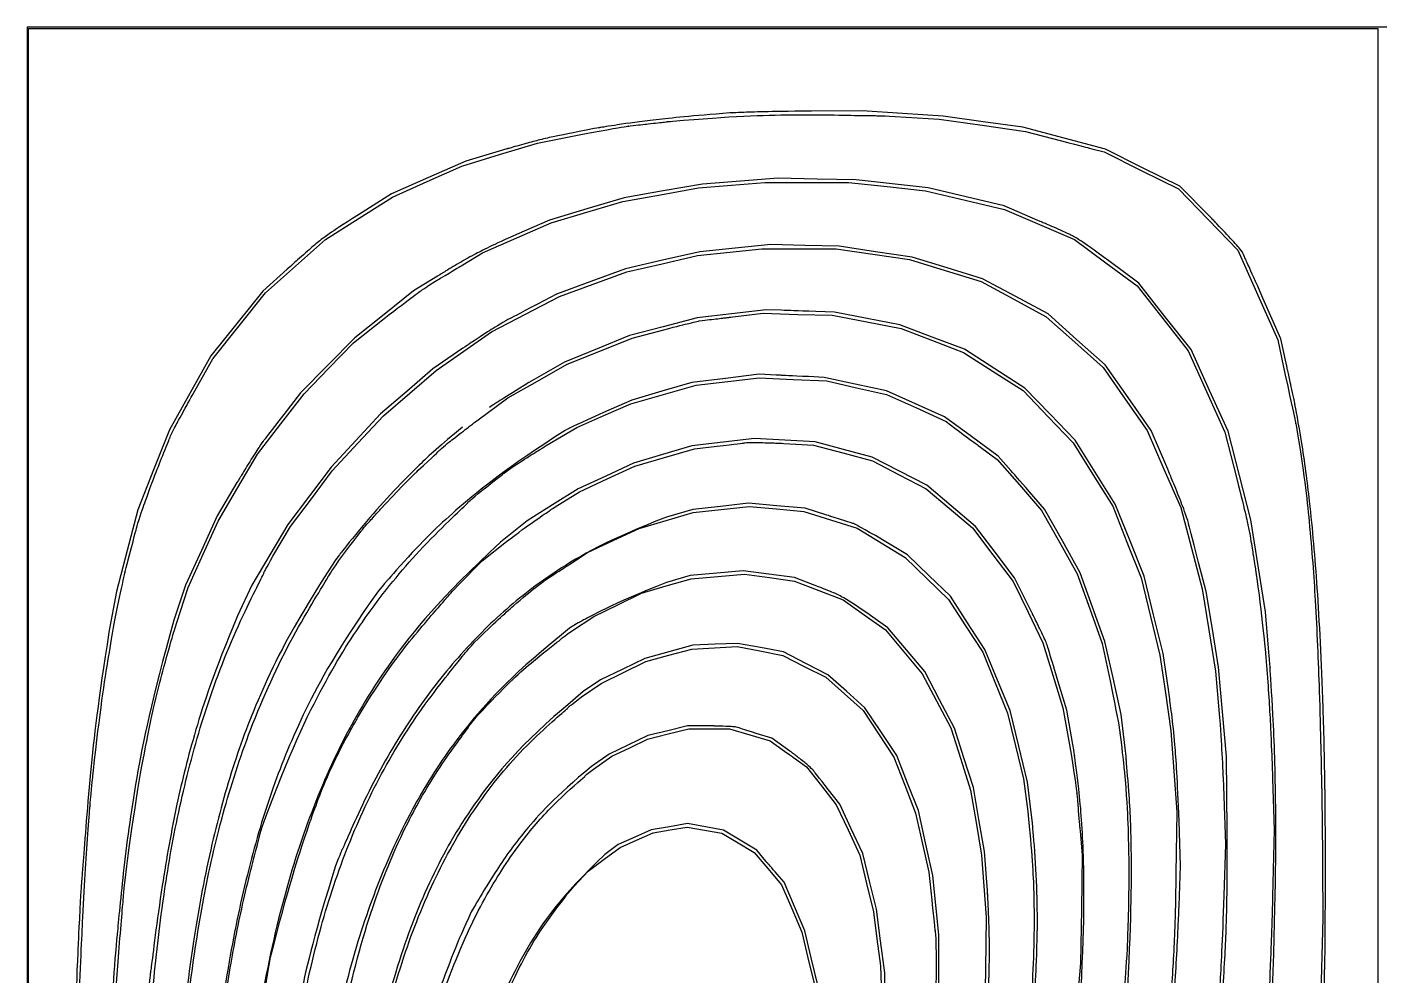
# Model space of a CAD drawing. Header units: millimetres. Extents: x -591 to 0, y 0 to 590.
# Drawn here: x -590.8 to -295.7, y 383 to 590 of the extents above; entities that cross this region are included whole.
import ezdxf

# ---------------------------------------------------------------- set-up
doc = ezdxf.new("R2010")
doc.units = ezdxf.units.MM

msp = doc.modelspace()

# ---------------------------------------------------------------- linework, layer by layer
at = {"color": 7, "linetype": 'Continuous'}
for p, q in [((-295.82, 590.01), (-590.82, 590.01)), ((-590.82, 590.01), (-590.82, 295.01)), ((-590.53, 295.01), (-590.53, 589.71)), ((-590.53, 589.71), (-443.32, 589.71)), ((-443.32, 589.71), (-296.12, 589.71)), ((-296.12, 589.71), (-296.12, 295.01)), ((-0.82, 590.01), (-295.82, 590.01)), ((-437.54, 571.26), (-437.54, 571.26)), ((-408.64, 571.72), (-419.71, 571.68)), ((-399.8, 571.13), (-408.64, 571.72)), ((-401.43, 570.52), (-391.84, 569.91)), ((-390.96, 570.53), (-399.8, 571.13)), ((-391.84, 569.91), (-382.42, 568.58)), ((-382.26, 569.33), (-390.96, 570.53)), ((-382.42, 568.58), (-372.99, 567.25)), ((-373.56, 568.13), (-382.26, 569.33)), ((-364.56, 565.75), (-373.56, 568.13)), ((-372.99, 567.25), (-367.08, 565.69)), ((-487.72, 562.18), (-479.46, 564.69)), ((-479.46, 564.69), (-470.76, 566.41)), ((-355.56, 563.37), (-364.56, 565.75)), ((-495.98, 559.67), (-487.72, 562.18)), ((-487.09, 563.14), (-495.1, 560.77)), ((-358.51, 563.45), (-355.85, 562.77)), ((-355.85, 562.77), (-347.74, 558.72)), ((-347.45, 559.31), (-355.56, 563.37)), ((-503.53, 556.29), (-495.98, 559.67)), ((-495.1, 560.77), (-503.21, 557.18)), ((-347.74, 558.72), (-339.63, 554.68)), ((-339.34, 555.26), (-347.45, 559.31)), ((-503.21, 557.18), (-511.32, 553.58)), ((-511.07, 552.9), (-503.53, 556.29)), ((-452.62, 553.41), (-444.36, 554.9)), ((-443.47, 555.75), (-452.03, 554.25)), ((-444.36, 554.9), (-437.13, 555.5)), ((-435.21, 556.4), (-443.47, 555.75)), ((-437.13, 555.5), (-429.9, 556.09)), ((-426.95, 557.04), (-435.21, 556.4)), ((-429.9, 556.09), (-420.76, 556.09)), ((-418.43, 556.84), (-426.95, 557.04)), ((-420.76, 556.09), (-411.61, 556.08)), ((-409.92, 556.64), (-418.43, 556.84)), ((-411.61, 556.08), (-403.2, 555.18)), ((-402.06, 555.77), (-409.92, 556.64)), ((-403.2, 555.18), (-394.8, 554.27)), ((-394.21, 554.91), (-402.06, 555.77)), ((-385.95, 552.94), (-394.21, 554.91)), ((-332.81, 548.66), (-339.34, 555.26)), ((-511.32, 553.58), (-518.55, 549.04)), ((-518.4, 548.27), (-511.07, 552.9)), ((-460.58, 552.75), (-468.69, 550.32)), ((-460.88, 551.92), (-452.62, 553.41)), ((-452.03, 554.25), (-460.58, 552.75)), ((-394.8, 554.27), (-386.18, 552.22)), ((-386.18, 552.22), (-377.57, 550.17)), ((-377.69, 550.98), (-385.95, 552.94)), ((-339.63, 554.68), (-333.14, 547.98)), ((-468.69, 550.32), (-476.81, 547.89)), ((-476.51, 547.26), (-468.69, 549.59)), ((-468.69, 549.59), (-460.88, 551.92)), ((-370.28, 547.81), (-377.69, 550.98)), ((-377.57, 550.17), (-369.95, 546.91)), ((-525.73, 543.64), (-518.4, 548.27)), ((-476.81, 547.89), (-484.03, 544.75)), ((-483.97, 544.01), (-476.51, 547.26)), ((-369.95, 546.91), (-362.33, 543.65)), ((-333.14, 547.98), (-326.65, 541.29)), ((-532.25, 537.84), (-525.73, 543.64)), ((-491.43, 540.76), (-483.97, 544.01)), ((-362.33, 543.65), (-355.48, 538.59)), ((-495.77, 538.14), (-491.43, 540.76)), ((-452.26, 538.36), (-444.53, 540.16)), ((-444.06, 540.99), (-452.17, 539.11)), ((-444.53, 540.16), (-437.51, 540.9)), ((-436.32, 541.77), (-444.06, 540.99)), ((-437.51, 540.9), (-430.49, 541.65)), ((-428.58, 542.55), (-436.32, 541.77)), ((-430.49, 541.65), (-422.38, 541.63)), ((-421.13, 542.37), (-428.58, 542.55)), ((-422.38, 541.63), (-414.27, 541.62)), ((-413.68, 542.19), (-421.13, 542.37)), ((-414.27, 541.62), (-406.3, 540.43)), ((-405.71, 540.99), (-413.68, 542.19)), ((-406.3, 540.43), (-398.34, 539.25)), ((-397.75, 539.8), (-405.71, 540.99)), ((-326.65, 541.29), (-322.31, 531.53)), ((-538.77, 532.04), (-532.25, 537.84)), ((-460.29, 537.23), (-467.81, 534.46)), ((-452.17, 539.11), (-460.29, 537.23)), ((-459.99, 536.56), (-452.26, 538.36)), ((-398.34, 539.25), (-390.52, 536.86)), ((-390.08, 537.45), (-397.75, 539.8)), ((-382.41, 535.09), (-390.08, 537.45)), ((-355.48, 538.59), (-348.62, 533.52)), ((-348.26, 534.11), (-354.84, 538.97)), ((-534.07, 537.16), (-539.42, 532.34)), ((-501.26, 535.67), (-506.54, 532.44)), ((-467.81, 534.46), (-475.33, 531.69)), ((-467.33, 533.89), (-459.99, 536.56)), ((-390.52, 536.86), (-382.7, 534.48)), ((-382.7, 534.48), (-375.58, 530.64)), ((-375.22, 531.26), (-382.41, 535.09)), ((-539.42, 532.34), (-545.07, 525.31)), ((-544.55, 524.81), (-538.77, 532.04)), ((-506.54, 532.44), (-512.91, 527.32)), ((-475.33, 531.69), (-479.46, 529.54)), ((-474.67, 531.21), (-467.33, 533.89)), ((-348.62, 533.52), (-343.07, 526.44)), ((-342.57, 526.87), (-348.26, 534.11)), ((-322.31, 531.53), (-317.97, 521.78)), ((-482.08, 527.35), (-474.67, 531.21)), ((-429.61, 528.33), (-437.13, 527.44)), ((-426.21, 528.2), (-429.61, 528.33)), ((-375.58, 530.64), (-368.47, 526.81)), ((-368.04, 527.43), (-375.22, 531.26)), ((-317.28, 522.01), (-321.19, 530.86)), ((-519.58, 521.08), (-512.94, 526.4)), ((-512.91, 527.32), (-519.29, 522.19)), ((-489.49, 523.48), (-482.08, 527.35)), ((-444.65, 526.55), (-452.03, 524.62)), ((-437.13, 527.44), (-444.65, 526.55)), ((-436.83, 526.76), (-430.2, 527.54)), ((-430.2, 527.54), (-422.67, 527.32)), ((-422.67, 527.32), (-415.15, 527.11)), ((-414.66, 527.77), (-418.74, 527.92)), ((-415.15, 527.11), (-407.63, 525.69)), ((-407.53, 526.4), (-414.66, 527.77)), ((-407.63, 525.69), (-400.11, 524.26)), ((-400.4, 525.04), (-407.53, 526.4)), ((-368.47, 526.81), (-362.27, 521.26)), ((-361.84, 521.86), (-368.04, 527.43)), ((-343.07, 526.44), (-337.51, 519.36)), ((-336.88, 519.63), (-342.57, 526.87)), ((-545.07, 525.31), (-550.71, 518.29)), ((-550.32, 517.59), (-544.55, 524.81)), ((-495.54, 519.28), (-489.49, 523.48)), ((-459.4, 522.69), (-466.48, 519.79)), ((-452.03, 524.62), (-459.4, 522.69)), ((-458.81, 522.14), (-451.88, 523.97)), ((-393.34, 522.37), (-400.4, 525.04)), ((-400.11, 524.26), (-393.32, 521.64)), ((-519.29, 522.19), (-525.23, 516.2)), ((-524.97, 515.54), (-519.58, 521.08)), ((-495.74, 519.92), (-502.28, 515.41)), ((-466.48, 519.79), (-473.56, 516.9)), ((-465.89, 519.28), (-458.81, 522.14)), ((-386.28, 519.71), (-393.34, 522.37)), ((-393.32, 521.64), (-386.54, 519.02)), ((-379.71, 515.46), (-386.28, 519.71)), ((-362.27, 521.26), (-356.07, 515.7)), ((-355.65, 516.29), (-361.84, 521.86)), ((-332.85, 510.71), (-336.88, 519.63)), ((-317.97, 521.78), (-316.32, 514.08)), ((-316.14, 516.7), (-317.28, 522.01)), ((-550.71, 518.29), (-555.25, 510.22)), ((-554.53, 510.09), (-550.32, 517.59)), ((-501.59, 515.07), (-495.54, 519.28)), ((-473.56, 516.9), (-480.2, 513.1)), ((-472.97, 516.42), (-465.89, 519.28)), ((-386.54, 519.02), (-380.04, 514.85)), ((-337.51, 519.36), (-333.52, 510.49)), ((-525.23, 516.2), (-531.17, 510.21)), ((-530.36, 510), (-524.97, 515.54)), ((-502.28, 515.41), (-507.98, 510.51)), ((-507.31, 510.14), (-501.59, 515.07)), ((-479.46, 512.76), (-472.97, 516.42)), ((-431.08, 514.23), (-438.46, 513.33)), ((-427.39, 514.06), (-431.08, 514.23)), ((-416.92, 513.54), (-420.31, 513.72)), ((-380.04, 514.85), (-373.54, 510.68)), ((-373.13, 511.21), (-379.71, 515.46)), ((-356.07, 515.7), (-351.27, 508.82)), ((-350.63, 509.14), (-355.65, 516.29)), ((-485.95, 509.1), (-479.46, 512.76)), ((-445.83, 512.44), (-452.36, 510.52)), ((-451.99, 509.81), (-444.87, 511.85)), ((-438.46, 513.33), (-445.83, 512.44)), ((-444.87, 511.85), (-437.97, 512.65)), ((-437.97, 512.65), (-431.08, 513.46)), ((-431.08, 513.46), (-423.7, 513.12)), ((-423.7, 513.12), (-416.33, 512.78)), ((-410.14, 512.09), (-416.92, 513.54)), ((-416.33, 512.78), (-409.84, 511.31)), ((-403.35, 510.64), (-410.14, 512.09)), ((-409.84, 511.31), (-403.35, 509.84)), ((-397.01, 507.79), (-403.35, 510.64)), ((-373.54, 510.68), (-368.08, 504.99)), ((-367.64, 505.52), (-373.13, 511.21)), ((-328.82, 501.8), (-332.85, 510.71)), ((-555.25, 510.22), (-559.78, 502.14)), ((-535.44, 503.42), (-530.36, 510)), ((-531.17, 510.21), (-534.8, 505.49)), ((-507.98, 510.51), (-513.68, 505.6)), ((-513.03, 505.2), (-507.31, 510.14)), ((-492.44, 504.28), (-485.95, 509.1)), ((-458.89, 508.61), (-465.04, 505.93)), ((-465, 505.21), (-459.1, 507.78)), ((-459.1, 507.78), (-451.99, 509.81)), ((-452.36, 510.52), (-458.89, 508.61)), ((-403.35, 509.84), (-396.81, 506.9)), ((-390.67, 504.94), (-397.01, 507.79)), ((-351.27, 508.82), (-346.46, 501.95)), ((-345.62, 501.98), (-350.63, 509.14)), ((-333.52, 510.49), (-329.53, 501.61)), ((-513.68, 505.6), (-519.08, 499.8)), ((-518.65, 499.19), (-513.03, 505.2)), ((-470.9, 502.64), (-465, 505.21)), ((-396.81, 506.9), (-390.28, 503.97)), ((-384.8, 500.65), (-390.67, 504.94)), ((-368.08, 504.99), (-362.63, 499.3)), ((-362.14, 499.83), (-367.64, 505.52)), ((-559.78, 502.14), (-563.21, 493.41)), ((-540.53, 496.83), (-535.44, 503.42)), ((-477.54, 498.67), (-470.9, 502.64)), ((-390.28, 503.97), (-388.41, 502.51)), ((-346.46, 501.95), (-342.79, 493.54)), ((-341.98, 493.56), (-345.62, 501.98)), ((-326.31, 492.14), (-328.82, 501.8)), ((-519.08, 499.8), (-524.48, 493.99)), ((-524.26, 493.18), (-518.65, 499.19)), ((-438.98, 499.43), (-445.83, 498.6)), ((-432.13, 500.26), (-438.98, 499.43)), ((-425.52, 499.87), (-432.13, 500.26)), ((-425.72, 499.16), (-419.28, 498.8)), ((-418.91, 499.47), (-425.52, 499.87)), ((-412.67, 497.8), (-418.91, 499.47)), ((-378.94, 496.35), (-384.8, 500.65)), ((-362.63, 499.3), (-358.31, 492.36)), ((-357.78, 492.85), (-362.14, 499.83)), ((-329.53, 501.61), (-326.98, 491.75)), ((-544.84, 489.51), (-540.53, 496.83)), ((-452.17, 496.71), (-458.52, 494.81)), ((-458.22, 494.18), (-451.73, 496.08)), ((-445.83, 498.6), (-452.17, 496.71)), ((-451.73, 496.08), (-445.24, 497.98)), ((-445.24, 497.98), (-440.37, 498.55)), ((-419.28, 498.8), (-412.84, 497.07)), ((-412.84, 497.07), (-406.4, 495.34)), ((-406.43, 496.13), (-412.67, 497.8)), ((-400.46, 493.07), (-406.43, 496.13)), ((-382.85, 498.36), (-379.16, 495.67)), ((-376.2, 493.25), (-378.94, 496.35)), ((-563.21, 493.41), (-566.63, 484.68)), ((-524.48, 493.99), (-529.2, 487.72)), ((-528.8, 487.09), (-524.26, 493.18)), ((-458.52, 494.81), (-464.56, 492.02)), ((-464.27, 491.4), (-458.22, 494.18)), ((-406.4, 495.34), (-400.55, 492.3)), ((-394.5, 490.01), (-400.46, 493.07)), ((-379.16, 495.67), (-374.32, 490.08)), ((-342.79, 493.54), (-339.11, 485.14)), ((-545.03, 490.59), (-549.34, 483.37)), ((-464.56, 492.02), (-470.61, 489.24)), ((-470.31, 488.62), (-464.27, 491.4)), ((-400.55, 492.3), (-394.7, 489.27)), ((-389.21, 485.51), (-394.5, 490.01)), ((-374.32, 490.08), (-369.48, 484.49)), ((-358.31, 492.36), (-353.98, 485.43)), ((-353.41, 485.87), (-357.78, 492.85)), ((-323.81, 482.48), (-326.31, 492.14)), ((-549.16, 482.19), (-544.84, 489.51)), ((-529.2, 487.72), (-533.91, 481.45)), ((-533.33, 481.01), (-528.8, 487.09)), ((-470.61, 489.24), (-476.18, 485.76)), ((-475.62, 485.28), (-470.31, 488.62)), ((-394.7, 489.27), (-389.64, 484.99)), ((-368.83, 484.84), (-371.15, 487.5)), ((-566.63, 484.68), (-568.98, 475.76)), ((-476.18, 485.76), (-481.75, 482.28)), ((-451.41, 482.31), (-445.53, 484.06)), ((-445.58, 484.75), (-451.31, 483.07)), ((-439.51, 485.42), (-445.58, 484.75)), ((-445.53, 484.06), (-439.4, 484.71)), ((-433.44, 486.09), (-439.51, 485.42)), ((-439.4, 484.71), (-433.26, 485.36)), ((-427.25, 485.56), (-433.44, 486.09)), ((-433.26, 485.36), (-427.3, 484.85)), ((-427.3, 484.85), (-421.34, 484.33)), ((-421.05, 485.02), (-427.25, 485.56)), ((-421.34, 484.33), (-415.54, 482.49)), ((-416.33, 483.5), (-421.05, 485.02)), ((-389.64, 484.99), (-384.57, 480.71)), ((-383.92, 481.01), (-389.21, 485.51)), ((-369.48, 484.49), (-365.61, 477.59)), ((-364.94, 477.9), (-368.83, 484.84)), ((-353.98, 485.43), (-350.87, 477.61)), ((-350.27, 478.02), (-353.41, 485.87)), ((-339.11, 485.14), (-336.79, 476.29)), ((-549.34, 483.37), (-552.8, 475.8)), ((-552.41, 474.96), (-549.16, 482.19)), ((-533.91, 481.45), (-537.85, 474.83)), ((-481.75, 482.28), (-487.54, 477.62)), ((-457.29, 480.56), (-451.41, 482.31)), ((-415.54, 482.49), (-409.73, 480.64)), ((-322.23, 472.45), (-323.81, 482.48)), ((-537.19, 474.54), (-533.33, 481.01)), ((-462.92, 477.95), (-457.29, 480.56)), ((-409.73, 480.64), (-404.47, 477.46)), ((-384.57, 480.71), (-380.13, 474.85)), ((-379.65, 475.4), (-383.92, 481.01)), ((-568.98, 475.76), (-571.33, 466.85)), ((-552.8, 475.8), (-556.25, 468.23)), ((-491.55, 473.54), (-486.24, 477.74)), ((-472.38, 472.84), (-468.54, 475.34)), ((-468.54, 475.34), (-462.92, 477.95)), ((-404.47, 477.46), (-399.22, 474.27)), ((-398.73, 474.85), (-404.21, 478.14)), ((-375.38, 469.8), (-379.65, 475.4)), ((-365.61, 477.59), (-361.73, 470.68)), ((-361.06, 470.95), (-364.94, 477.9)), ((-350.87, 477.61), (-347.76, 469.8)), ((-347.13, 470.17), (-350.27, 478.02)), ((-336.79, 476.29), (-334.46, 467.44)), ((-555.65, 467.73), (-552.41, 474.96)), ((-537.85, 474.83), (-541.78, 468.22)), ((-496.88, 468.13), (-491.55, 473.54)), ((-399.22, 474.27), (-394.5, 469.69)), ((-394.06, 470.33), (-398.73, 474.85)), ((-380.13, 474.85), (-375.7, 469)), ((-333.59, 466.85), (-335.23, 473.19)), ((-320.65, 462.42), (-322.23, 472.45)), ((-451.36, 468.05), (-445.97, 469.64)), ((-446.13, 470.33), (-451.34, 468.81)), ((-440.37, 470.84), (-446.13, 470.33)), ((-445.97, 469.64), (-440.15, 470.12)), ((-434.62, 471.35), (-440.37, 470.84)), ((-440.15, 470.12), (-434.32, 470.59)), ((-429.02, 470.61), (-434.62, 471.35)), ((-434.32, 470.59), (-428.87, 469.86)), ((-423.41, 469.88), (-429.02, 470.61)), ((-428.87, 469.86), (-423.41, 469.13)), ((-418.14, 467.87), (-423.41, 469.88)), ((-394.5, 469.69), (-389.78, 465.11)), ((-389.39, 465.8), (-394.06, 470.33)), ((-372, 463.01), (-375.38, 469.8)), ((-361.73, 470.68), (-359, 463.08)), ((-358.36, 463.44), (-361.06, 470.95)), ((-347.76, 469.8), (-345.71, 461.39)), ((-345.04, 461.73), (-347.13, 470.17)), ((-571.33, 466.85), (-572.95, 458)), ((-556.25, 468.23), (-558.78, 460.6)), ((-558.18, 460.06), (-555.65, 467.73)), ((-541.78, 468.22), (-544.93, 461.5)), ((-461.96, 463.94), (-456.74, 466.45)), ((-456.74, 466.45), (-451.36, 468.05)), ((-423.41, 469.13), (-418.1, 467.08)), ((-418.1, 467.08), (-412.79, 465.04)), ((-375.7, 469), (-372.45, 462.32)), ((-334.46, 467.44), (-332.99, 458.44)), ((-332.24, 458.59), (-333.59, 466.85)), ((-467.18, 461.42), (-461.96, 463.94)), ((-412.79, 465.04), (-408.18, 461.75)), ((-389.78, 465.11), (-386.06, 459.34)), ((-385.62, 459.98), (-389.39, 465.8)), ((-355.66, 455.93), (-358.36, 463.44)), ((-472.01, 458.19), (-467.18, 461.42)), ((-408.18, 461.75), (-403.56, 458.45)), ((-403, 458.88), (-406.28, 461.24)), ((-372.45, 462.32), (-369.2, 455.64)), ((-359, 463.08), (-356.26, 455.47)), ((-345.71, 461.39), (-343.66, 452.98)), ((-342.96, 453.28), (-345.04, 461.73)), ((-319.88, 453.58), (-320.65, 462.42)), ((-403.56, 458.45), (-399.55, 453.67)), ((-398.99, 454.12), (-403, 458.88)), ((-386.06, 459.34), (-382.34, 453.57)), ((-381.85, 454.16), (-385.62, 459.98)), ((-332.99, 458.44), (-331.52, 449.44)), ((-330.9, 450.33), (-332.24, 458.59)), ((-445.54, 455.15), (-450.79, 453.67)), ((-445.83, 454.29), (-440.88, 454.57)), ((-440.67, 455.34), (-445.54, 455.15)), ((-440.88, 454.57), (-435.92, 454.86)), ((-435.8, 455.53), (-440.67, 455.34)), ((-435.92, 454.86), (-430.95, 453.86)), ((-430.79, 454.59), (-435.8, 455.53)), ((-425.77, 453.65), (-430.79, 454.59)), ((-369.2, 455.64), (-367.02, 448.56)), ((-356.26, 455.47), (-354.51, 447.35)), ((-353.89, 447.97), (-355.66, 455.93)), ((-456.04, 452.2), (-460.86, 449.89)), ((-450.79, 453.67), (-456.04, 452.2)), ((-455.86, 451.55), (-450.84, 452.92)), ((-450.84, 452.92), (-445.83, 454.29)), ((-430.95, 453.86), (-425.97, 452.86)), ((-425.97, 452.86), (-421.27, 450.51)), ((-420.94, 451.16), (-425.77, 453.65)), ((-399.55, 453.67), (-395.53, 448.9)), ((-394.98, 449.37), (-398.99, 454.12)), ((-382.34, 453.57), (-379.62, 446.93)), ((-379.08, 447.52), (-381.85, 454.16)), ((-343.66, 452.98), (-342.46, 444.72)), ((-341.81, 445.46), (-342.96, 453.28)), ((-460.86, 449.89), (-465.69, 447.58)), ((-465.59, 446.77), (-460.73, 449.16)), ((-460.73, 449.16), (-455.86, 451.55)), ((-421.27, 450.51), (-416.57, 448.16)), ((-416.11, 448.67), (-420.94, 451.16)), ((-412.07, 445.07), (-416.11, 448.67)), ((-395.53, 448.9), (-392.4, 442.98)), ((-391.74, 443.21), (-394.98, 449.37)), ((-331.52, 449.44), (-330.79, 441.03)), ((-330.01, 440.59), (-330.9, 450.33)), ((-469.87, 443.84), (-465.59, 446.77)), ((-465.69, 447.58), (-469.48, 445)), ((-416.57, 448.16), (-412.5, 444.52)), ((-379.62, 446.93), (-376.9, 440.3)), ((-376.32, 440.89), (-379.08, 447.52)), ((-367.02, 448.56), (-364.85, 441.48)), ((-363.97, 440.93), (-366.06, 447.84)), ((-352.13, 440), (-353.89, 447.97)), ((-412.5, 444.52), (-408.44, 440.89)), ((-408.04, 441.48), (-412.07, 445.07)), ((-392.4, 442.98), (-389.27, 437.07)), ((-388.51, 437.05), (-391.74, 443.21)), ((-342.46, 444.72), (-341.26, 436.46)), ((-408.44, 440.89), (-405.08, 435.79)), ((-404.55, 436.26), (-408.04, 441.48)), ((-376.9, 440.3), (-375.16, 433.13)), ((-374.44, 433.07), (-376.32, 440.89)), ((-364.85, 441.48), (-363.4, 433.36)), ((-362.64, 433.45), (-363.97, 440.93)), ((-351.25, 432.63), (-352.13, 440)), ((-329.13, 430.86), (-330.01, 440.59)), ((-446.72, 437.54), (-451.06, 436.47)), ((-450.93, 435.75), (-446.42, 436.89)), ((-441.61, 437.5), (-446.72, 437.54)), ((-446.42, 436.89), (-441.99, 436.89)), ((-441.99, 436.89), (-437.57, 436.9)), ((-437.57, 436.9), (-433.15, 435.57)), ((-389.27, 437.07), (-387.12, 430.28)), ((-386.44, 430.56), (-388.51, 437.05)), ((-455.4, 435.39), (-459.63, 433.37)), ((-459.33, 432.76), (-455.43, 434.61)), ((-455.43, 434.61), (-450.93, 435.75)), ((-451.06, 436.47), (-455.4, 435.39)), ((-433.15, 435.57), (-428.73, 434.24)), ((-428.37, 434.84), (-431.79, 435.88)), ((-428.73, 434.24), (-427.38, 433.28)), ((-424.42, 432.03), (-428.37, 434.84)), ((-405.08, 435.79), (-401.72, 430.7)), ((-401.07, 431.03), (-404.55, 436.26)), ((-341.26, 436.46), (-340.63, 427.61)), ((-463.86, 431.36), (-467.68, 428.66)), ((-459.63, 433.37), (-463.86, 431.36)), ((-463.23, 430.9), (-459.33, 432.76)), ((-398.73, 425.05), (-401.07, 431.03)), ((-375.16, 433.13), (-373.41, 425.96)), ((-372.56, 425.25), (-374.44, 433.07)), ((-467.22, 428.09), (-463.23, 430.9)), ((-423.39, 430.45), (-420.75, 428.56)), ((-420.75, 428.56), (-417.53, 424.42)), ((-401.72, 430.7), (-399.35, 424.59)), ((-387.12, 430.28), (-384.97, 423.48)), ((-384.36, 424.07), (-386.44, 430.56)), ((-329.02, 414.63), (-329.13, 430.86)), ((-396.38, 419.06), (-398.73, 425.05)), ((-373.41, 425.96), (-372.51, 418.82)), ((-371.67, 418.02), (-372.56, 425.25)), ((-340.63, 427.61), (-340.01, 418.76)), ((-319.09, 426.07), (-318.75, 414.8)), ((-417.53, 424.42), (-414.31, 420.28)), ((-413.53, 420.4), (-415.96, 423.53)), ((-399.35, 424.59), (-396.99, 418.48)), ((-384.97, 423.48), (-383.78, 416.4)), ((-383.15, 417.08), (-384.36, 424.07)), ((-329.71, 422.16), (-329.36, 411.69)), ((-414.31, 420.28), (-411.72, 414.8)), ((-411.01, 415.04), (-413.53, 420.4)), ((-446.71, 416.2), (-450.7, 415.51)), ((-442.81, 415.48), (-446.71, 416.2)), ((-396.99, 418.48), (-395.53, 412.06)), ((-394.8, 411.98), (-396.38, 419.06)), ((-383.78, 416.4), (-382.59, 409.32)), ((-381.94, 410.09), (-383.15, 417.08)), ((-340.01, 418.76), (-340.17, 405.34)), ((-339.2, 406.96), (-339.49, 416.7)), ((-308.31, 418.32), (-308.16, 395.46)), ((-458.25, 413.22), (-461.83, 411.61)), ((-454.68, 414.82), (-458.25, 413.22)), ((-457.84, 412.58), (-454.25, 414.18)), ((-450.7, 415.51), (-454.68, 414.82)), ((-454.25, 414.18), (-450.55, 414.8)), ((-450.55, 414.8), (-446.84, 415.43)), ((-446.84, 415.43), (-443.03, 414.77)), ((-443.03, 414.77), (-439.22, 414.11)), ((-438.91, 414.77), (-442.81, 415.48)), ((-439.22, 414.11), (-435.71, 412.01)), ((-435.28, 412.58), (-438.91, 414.77)), ((-411.72, 414.8), (-409.13, 409.32)), ((-408.5, 409.69), (-411.01, 415.04)), ((-361.11, 414.63), (-360.64, 409.32)), ((-318.75, 414.8), (-319.09, 400.26)), ((-464.94, 408.41), (-461.44, 410.99)), ((-461.83, 411.61), (-464.74, 409.47)), ((-461.44, 410.99), (-457.84, 412.58)), ((-435.71, 412.01), (-432.2, 409.91)), ((-431.64, 410.39), (-435.28, 412.58)), ((-429.66, 408.03), (-431.64, 410.39)), ((-395.53, 412.06), (-394.07, 405.63)), ((-393.22, 404.9), (-394.8, 411.98)), ((-329.36, 411.69), (-329.71, 400.48)), ((-468.44, 405.83), (-464.94, 408.41)), ((-432.2, 409.91), (-429.21, 406.37)), ((-409.13, 409.32), (-407.66, 403.13)), ((-407.02, 403.6), (-408.5, 409.69)), ((-382.59, 409.32), (-382.09, 402.54)), ((-381.37, 402.48), (-381.94, 410.09)), ((-360.64, 409.32), (-360.82, 397.52)), ((-471.49, 402.56), (-468.44, 405.83)), ((-429.21, 406.37), (-426.22, 402.83)), ((-425.66, 403.42), (-426.66, 404.55)), ((-394.07, 405.63), (-393.47, 399.51)), ((-392.55, 398.41), (-393.22, 404.9)), ((-339.49, 398.26), (-339.2, 406.96)), ((-426.22, 402.83), (-424.01, 397.67)), ((-423.41, 398.11), (-425.66, 403.42)), ((-407.66, 403.13), (-406.18, 396.93)), ((-405.53, 397.52), (-407.02, 403.6)), ((-382.09, 402.54), (-381.59, 395.75)), ((-424.01, 397.67), (-421.8, 392.51)), ((-421.16, 392.8), (-423.41, 398.11)), ((-406.18, 396.93), (-405.41, 391.03)), ((-404.62, 390.59), (-405.53, 397.52)), ((-391.89, 391.92), (-392.55, 398.41)), ((-381.59, 395.75), (-381.76, 384.39)), ((-360.82, 397.52), (-360.99, 385.72)), ((-419.73, 386.89), (-421.16, 392.8)), ((-308.16, 395.46), (-308.77, 370.97)), ((-421.8, 392.51), (-420.46, 386.9)), ((-405.41, 391.03), (-404.64, 385.13)), ((-403.71, 383.66), (-404.62, 390.59)), ((-391.89, 379.67), (-391.89, 391.92)), ((-420.46, 386.9), (-419.11, 381.3)), ((-418.29, 380.97), (-419.73, 386.89)), ((-404.64, 385.13), (-404.31, 376.64)), ((-381.76, 384.39), (-381.92, 373.04)), ((-360.99, 385.72), (-362.48, 368.32)), ((-403.68, 371.12), (-403.71, 383.66))]:
    msp.add_line(p, q, dxfattribs=at)
for points, knots in [([(-437.54, 571.26), (-445.93, 570.62), (-454.85, 569.67), (-461.45, 568.78), (-467.07, 567.85), (-465.2, 568.17), (-467.07, 567.85)], [0, 0, 0, 0, 0.28292, 0.584457, 0.808454, 1, 1, 1, 1]), ([(-449.96, 569.49), (-437, 570.58), (-423.14, 571.05), (-401.43, 570.52), (-408.67, 570.8), (-401.43, 570.52)], [0, 0, 0, 0, 0.267579, 0.553005, 1, 1, 1, 1]), ([(-419.71, 571.68), (-425.15, 571.62), (-430.67, 571.51), (-434.53, 571.39), (-437.54, 571.26), (-436.54, 571.31), (-437.54, 571.26)], [0, 0, 0, 0, 0.304603, 0.614205, 0.830952, 1, 1, 1, 1]), ([(-467.07, 567.85), (-472.19, 566.86), (-475.95, 566.1), (-478.99, 565.4), (-482.55, 564.46), (-487.09, 563.14), (-485.58, 563.58), (-487.09, 563.14)], [0, 0, 0, 0, 0.25336, 0.4395008, 0.5910907, 0.7699761, 1, 1, 1, 1]), ([(-470.76, 566.41), (-463.06, 567.85), (-460.75, 568.23), (-459.25, 568.45), (-459.75, 568.38), (-459.25, 568.45)], [0, 0, 0, 0, 0.670479, 0.870127, 1, 1, 1, 1]), ([(-459.25, 568.45), (-457.41, 568.65), (-454.75, 568.95), (-449.96, 569.49), (-451.56, 569.31), (-449.96, 569.49)], [0, 0, 0, 0, 0.198505, 0.484521, 1, 1, 1, 1]), ([(-367.08, 565.69), (-361.57, 564.24), (-358.51, 563.45), (-359.53, 563.71), (-358.51, 563.45)], [0, 0, 0, 0, 0.642625, 1, 1, 1, 1]), ([(-518.55, 549.04), (-522.21, 546.73), (-524.82, 545), (-527.01, 543.37), (-529.89, 540.92), (-534.07, 537.16), (-532.68, 538.42), (-534.07, 537.16)], [0, 0, 0, 0, 0.220752, 0.380667, 0.52001, 0.713059, 1, 1, 1, 1]), ([(-354.84, 538.97), (-358.38, 541.6), (-360.75, 543.28), (-362.73, 544.46), (-365.6, 545.81), (-370.28, 547.81), (-368.72, 547.15), (-370.28, 547.81)], [0, 0, 0, 0, 0.246641, 0.409168, 0.537829, 0.71555, 1, 1, 1, 1]), ([(-325.69, 540.89), (-326.11, 541.48), (-326.76, 542.25), (-328.48, 544.16), (-332.81, 548.66), (-331.35, 547.18), (-332.81, 548.66)], [0, 0, 0, 0, 0.0687501, 0.164141, 0.4083318, 1, 1, 1, 1]), ([(-484.03, 544.75), (-489.24, 542.43), (-493.21, 540.43), (-496.63, 538.47), (-501.26, 535.67), (-499.72, 536.61), (-501.26, 535.67)], [0, 0, 0, 0, 0.292387, 0.52042, 0.722532, 1, 1, 1, 1]), ([(-321.19, 530.86), (-322.93, 534.79), (-324.4, 538.09), (-325.24, 539.94), (-325.69, 540.89), (-325.54, 540.58), (-325.69, 540.89)], [0, 0, 0, 0, 0.390833, 0.7196195, 0.9043754, 1, 1, 1, 1]), ([(-503.21, 533.62), (-499.26, 536.02), (-495.77, 538.14), (-496.93, 537.43), (-495.77, 538.14)], [0, 0, 0, 0, 0.531531, 1, 1, 1, 1]), ([(-512.94, 526.4), (-506.72, 531.18), (-504.68, 532.64), (-503.21, 533.62), (-503.7, 533.3), (-503.21, 533.62)], [0, 0, 0, 0, 0.647022, 0.853745, 1, 1, 1, 1]), ([(-479.46, 529.54), (-483.65, 527.35), (-486.39, 525.91), (-485.48, 526.39), (-486.39, 525.91)], [0, 0, 0, 0, 0.603717, 1, 1, 1, 1]), ([(-486.39, 525.91), (-488.24, 524.83), (-490.91, 523.14), (-495.74, 519.92), (-494.14, 521), (-495.74, 519.92)], [0, 0, 0, 0, 0.19295, 0.477674, 1, 1, 1, 1]), ([(-451.88, 523.97), (-448.82, 524.76), (-446.28, 525.4), (-444.77, 525.77), (-444.21, 525.89), (-444.39, 525.85), (-444.21, 525.89)], [0, 0, 0, 0, 0.399693, 0.730394, 0.927799, 1, 1, 1, 1]), ([(-444.21, 525.89), (-443.24, 526.01), (-441.24, 526.24), (-436.83, 526.76), (-438.3, 526.59), (-436.83, 526.76)], [0, 0, 0, 0, 0.1314963, 0.402639, 1, 1, 1, 1]), ([(-418.74, 527.92), (-423.1, 528.08), (-426.21, 528.2), (-425.18, 528.16), (-426.21, 528.2)], [0, 0, 0, 0, 0.583828, 1, 1, 1, 1]), ([(-314.72, 510.21), (-314.95, 511.24), (-315.35, 513.04), (-316.14, 516.7), (-315.88, 515.48), (-316.14, 516.7)], [0, 0, 0, 0, 0.158932, 0.436179, 1, 1, 1, 1]), ([(-420.31, 513.72), (-424.25, 513.91), (-427.39, 514.06), (-426.35, 514.01), (-427.39, 514.06)], [0, 0, 0, 0, 0.556722, 1, 1, 1, 1]), ([(-316.32, 514.08), (-314.8, 506.99), (-314.31, 504.72), (-313.97, 503.13), (-314.08, 503.66), (-313.97, 503.13)], [0, 0, 0, 0, 0.647898, 0.854427, 1, 1, 1, 1]), ([(-480.2, 513.1), (-486.42, 509.35), (-489.93, 507.02), (-488.77, 507.81), (-489.93, 507.02)], [0, 0, 0, 0, 0.632624, 1, 1, 1, 1]), ([(-559.31, 501.24), (-558.65, 502.56), (-557.34, 505), (-554.53, 510.09), (-555.47, 508.4), (-554.53, 510.09)], [0, 0, 0, 0, 0.1468815, 0.421407, 1, 1, 1, 1]), ([(-307.64, 388.67), (-307.42, 416.69), (-307.97, 443.36), (-309.24, 467.71), (-310.7, 484.57), (-312.53, 498.89), (-314.72, 510.21), (-313.94, 506.45), (-314.72, 510.21)], [0, 0, 0, 0, 0.2296859, 0.4484525, 0.6483641, 0.7870695, 0.905491, 1, 1, 1, 1]), ([(-534.8, 505.49), (-538, 501.33), (-539.57, 499.3), (-539.04, 499.97), (-539.57, 499.3)], [0, 0, 0, 0, 0.671484, 1, 1, 1, 1]), ([(-465.04, 505.93), (-470.58, 503.42), (-473.41, 501.99), (-472.47, 502.47), (-473.41, 501.99)], [0, 0, 0, 0, 0.656681, 1, 1, 1, 1]), ([(-495.83, 502.69), (-500.7, 498.73), (-506.11, 493.7), (-511.7, 487.94), (-518.06, 480.73), (-523.62, 473.63), (-521.79, 476.02), (-523.62, 473.63)], [0, 0, 0, 0, 0.155522, 0.338803, 0.537898, 0.776324, 1, 1, 1, 1]), ([(-473.41, 501.99), (-486.2, 493.79), (-497.73, 484.51), (-506.14, 476.25), (-514.16, 466.99), (-511.53, 470.13), (-514.16, 466.99)], [0, 0, 0, 0, 0.281221, 0.555191, 0.773239, 1, 1, 1, 1]), ([(-500.41, 498.05), (-499.13, 499.13), (-496.92, 500.88), (-492.44, 504.28), (-493.94, 503.15), (-492.44, 504.28)], [0, 0, 0, 0, 0.165073, 0.4436, 1, 1, 1, 1]), ([(-388.41, 502.51), (-385.63, 500.41), (-382.85, 498.36), (-383.78, 499.04), (-382.85, 498.36)], [0, 0, 0, 0, 0.500947, 1, 1, 1, 1]), ([(-313.97, 503.13), (-312.24, 492.95), (-310.8, 479.78), (-309.66, 463.98), (-308.74, 442.45), (-308.31, 418.32), (-308.41, 426.36), (-308.31, 418.32)], [0, 0, 0, 0, 0.121359, 0.277007, 0.463167, 0.716391, 1, 1, 1, 1]), ([(-566.65, 481.74), (-565.92, 484.03), (-564.64, 487.63), (-563.04, 491.91), (-561.05, 497.02), (-559.31, 501.24), (-559.9, 499.84), (-559.31, 501.24)], [0, 0, 0, 0, 0.115303, 0.298239, 0.517669, 0.780692, 1, 1, 1, 1]), ([(-539.57, 499.3), (-540.48, 497.95), (-542.01, 495.55), (-545.03, 490.59), (-544.02, 492.25), (-545.03, 490.59)], [0, 0, 0, 0, 0.158324, 0.435373, 1, 1, 1, 1]), ([(-440.37, 498.55), (-436.03, 499.06), (-433.83, 499.32), (-434.57, 499.23), (-433.83, 499.32)], [0, 0, 0, 0, 0.664653, 1, 1, 1, 1]), ([(-433.84, 499.32), (-432.48, 499.37), (-430.22, 499.34), (-425.72, 499.16), (-427.22, 499.23), (-425.72, 499.16)], [0, 0, 0, 0, 0.166623, 0.445407, 1, 1, 1, 1]), ([(-505.5, 493.29), (-502.18, 496.37), (-500.41, 498.05), (-501, 497.49), (-500.41, 498.05)], [0, 0, 0, 0, 0.649494, 1, 1, 1, 1]), ([(-486.39, 492.95), (-484.79, 494.09), (-482.29, 495.73), (-477.54, 498.67), (-479.13, 497.7), (-477.54, 498.67)], [0, 0, 0, 0, 0.186861, 0.470201, 1, 1, 1, 1]), ([(-512.58, 486.06), (-508.61, 490.25), (-505.5, 493.29), (-506.54, 492.28), (-505.5, 493.29)], [0, 0, 0, 0, 0.570424, 1, 1, 1, 1]), ([(-491.64, 488.87), (-488.51, 491.3), (-486.39, 492.95), (-487.1, 492.4), (-486.39, 492.95)], [0, 0, 0, 0, 0.596122, 1, 1, 1, 1]), ([(-371.15, 487.5), (-373.92, 490.66), (-376.2, 493.25), (-375.44, 492.39), (-376.2, 493.25)], [0, 0, 0, 0, 0.549014, 1, 1, 1, 1]), ([(-337.61, 482.33), (-338.29, 484.37), (-339.48, 487.51), (-341.98, 493.56), (-341.14, 491.55), (-341.98, 493.56)], [0, 0, 0, 0, 0.177588, 0.456733, 1, 1, 1, 1]), ([(-326.98, 491.75), (-325.84, 487.23), (-324.86, 483.16), (-324.31, 480.66), (-324, 479.09), (-324.1, 479.61), (-324, 479.09)], [0, 0, 0, 0, 0.358569, 0.680122, 0.876829, 1, 1, 1, 1]), ([(-539.51, 415.52), (-533.49, 431.97), (-525.88, 447.53), (-516.92, 461.86), (-504.89, 476.72), (-491.64, 488.87), (-496.19, 484.95), (-491.64, 488.87)], [0, 0, 0, 0, 0.197176, 0.392096, 0.5824, 0.797589, 1, 1, 1, 1]), ([(-517.27, 480.86), (-516.4, 481.81), (-515.07, 483.28), (-512.58, 486.06), (-513.41, 485.13), (-512.58, 486.06)], [0, 0, 0, 0, 0.184083, 0.466898, 1, 1, 1, 1]), ([(-486.24, 477.74), (-483.43, 479.87), (-480.24, 482.17), (-475.62, 485.28), (-477.17, 484.25), (-475.62, 485.28)], [0, 0, 0, 0, 0.270885, 0.572898, 1, 1, 1, 1]), ([(-569, 472.89), (-567.53, 478.44), (-566.65, 481.74), (-566.95, 480.64), (-566.65, 481.74)], [0, 0, 0, 0, 0.626259, 1, 1, 1, 1]), ([(-451.31, 483.07), (-464.2, 478.1), (-476.44, 471.01), (-487.87, 461.96), (-498.36, 451.1), (-508.17, 437.96), (-516.62, 423.19), (-523.52, 406.96), (-521.35, 412.43), (-523.52, 406.96)], [0, 0, 0, 0, 0.12711, 0.25722, 0.391399, 0.530283, 0.681172, 0.83773, 1, 1, 1, 1]), ([(-410.65, 481.7), (-411.53, 481.97), (-413.1, 482.46), (-416.33, 483.5), (-415.25, 483.15), (-416.33, 483.5)], [0, 0, 0, 0, 0.1537479, 0.4298655, 1, 1, 1, 1]), ([(-404.21, 478.14), (-408.77, 480.76), (-410.1, 481.46), (-410.65, 481.7), (-410.47, 481.62), (-410.65, 481.7)], [0, 0, 0, 0, 0.7144861, 0.9175942, 1, 1, 1, 1]), ([(-335.23, 473.19), (-336.76, 479.08), (-337.61, 482.33), (-337.33, 481.25), (-337.61, 482.33)], [0, 0, 0, 0, 0.643774, 1, 1, 1, 1]), ([(-522.77, 473.63), (-519.04, 478.65), (-517.27, 480.86), (-517.86, 480.12), (-517.27, 480.86)], [0, 0, 0, 0, 0.687828, 1, 1, 1, 1]), ([(-324, 479.09), (-323.72, 477.23), (-323.29, 474.53), (-322.52, 469.65), (-322.78, 471.28), (-322.52, 469.65)], [0, 0, 0, 0, 0.196812, 0.48247, 1, 1, 1, 1]), ([(-487.54, 477.62), (-500.94, 465.17), (-512.45, 450.9), (-522.14, 434.64), (-530.07, 416.27), (-536.55, 394.59), (-541.24, 370.25), (-544.19, 343.09), (-543.36, 352.17), (-544.19, 343.09)], [0, 0, 0, 0, 0.121684, 0.243718, 0.369613, 0.502753, 0.653321, 0.818221, 1, 1, 1, 1]), ([(-576.36, 427.76), (-574.91, 440.69), (-572.78, 454.59), (-570.89, 464.71), (-569, 472.89), (-569.66, 470.17), (-569, 472.89)], [0, 0, 0, 0, 0.28427, 0.591598, 0.816424, 1, 1, 1, 1]), ([(-566.34, 304.6), (-566.03, 332.78), (-565.09, 358), (-563.47, 380.56), (-561.11, 400.73), (-557.98, 418.78), (-552.61, 439.69), (-545.72, 458.06), (-537.19, 474.54), (-540.17, 469.11), (-537.19, 474.54)], [0, 0, 0, 0, 0.161553, 0.306292, 0.435953, 0.552349, 0.657385, 0.781112, 0.89364, 1, 1, 1, 1]), ([(-523.62, 473.63), (-532.39, 460.11), (-539.79, 445.46), (-545.9, 429.35), (-550.81, 411.45), (-554.77, 390.42), (-557.6, 366.68), (-559.43, 339.85), (-558.91, 348.8), (-559.43, 339.85)], [0, 0, 0, 0, 0.11473, 0.231522, 0.354113, 0.486176, 0.638455, 0.808604, 1, 1, 1, 1]), ([(-559.26, 306.58), (-558.87, 333.42), (-557.66, 357.7), (-555.58, 379.63), (-552.59, 399.43), (-548.62, 417.34), (-541.89, 438.3), (-533.31, 456.89), (-522.77, 473.63), (-526.44, 468.14), (-522.77, 473.63)], [0, 0, 0, 0, 0.154453, 0.294273, 0.420987, 0.536225, 0.641745, 0.768382, 0.886203, 1, 1, 1, 1]), ([(-477.52, 469.51), (-475.13, 471.05), (-472.38, 472.84), (-473.29, 472.24), (-472.38, 472.84)], [0, 0, 0, 0, 0.464485, 1, 1, 1, 1]), ([(-493.22, 455.76), (-488.92, 459.97), (-483.85, 464.51), (-480.19, 467.55), (-477.52, 469.51), (-478.42, 468.87), (-477.52, 469.51)], [0, 0, 0, 0, 0.287966, 0.613783, 0.841516, 1, 1, 1, 1]), ([(-322.52, 469.65), (-321.19, 459.63), (-320.15, 447.99), (-319.54, 437.61), (-319.09, 426.07), (-319.22, 429.92), (-319.09, 426.07)], [0, 0, 0, 0, 0.2310261, 0.4982701, 0.7360043, 1, 1, 1, 1]), ([(-514.16, 466.99), (-523.22, 454.18), (-530.98, 439.86), (-537.5, 423.86), (-542.81, 406.01), (-547.15, 385.15), (-550.27, 361.88), (-552.24, 336.01), (-551.69, 344.64), (-552.24, 336.01)], [0, 0, 0, 0, 0.113222, 0.230761, 0.355405, 0.489758, 0.643481, 0.81285, 1, 1, 1, 1]), ([(-518.39, 439.85), (-513.58, 447.75), (-507.69, 455.84), (-496.88, 468.13), (-500.58, 464.11), (-496.88, 468.13)], [0, 0, 0, 0, 0.25951, 0.540506, 1, 1, 1, 1]), ([(-451.34, 468.81), (-463.34, 464.13), (-472.45, 458.81), (-469.47, 460.69), (-472.45, 458.81)], [0, 0, 0, 0, 0.549985, 1, 1, 1, 1]), ([(-406.28, 461.24), (-410.21, 464.02), (-412.96, 465.69), (-415.17, 466.71), (-418.14, 467.87), (-417.15, 467.49), (-418.14, 467.87)], [0, 0, 0, 0, 0.352816, 0.588564, 0.766857, 1, 1, 1, 1]), ([(-558.78, 460.6), (-563.74, 443.1), (-567.54, 423.71), (-569.84, 406.43), (-571.64, 386.75), (-571.1, 393.32), (-571.64, 386.75)], [0, 0, 0, 0, 0.242101, 0.505035, 0.737062, 1, 1, 1, 1]), ([(-544.93, 461.5), (-550.15, 449), (-554.59, 435.35), (-558.31, 420.38), (-561.81, 400.82), (-564.42, 378.94), (-563.64, 386.24), (-564.42, 378.94)], [0, 0, 0, 0, 0.158894, 0.327353, 0.508324, 0.741429, 1, 1, 1, 1]), ([(-368.39, 455.49), (-368.58, 455.96), (-368.91, 456.67), (-369.78, 458.51), (-372, 463.01), (-371.25, 461.52), (-372, 463.01)], [0, 0, 0, 0, 0.061644, 0.154513, 0.399109, 1, 1, 1, 1]), ([(-572.95, 458), (-575.32, 442.92), (-577.28, 425.98), (-579.31, 397.52), (-578.73, 407.02), (-579.31, 397.52)], [0, 0, 0, 0, 0.250806, 0.531056, 1, 1, 1, 1]), ([(-569.45, 403.86), (-567.28, 420.8), (-564.29, 437.09), (-561.43, 449.08), (-558.18, 460.06), (-559.3, 456.41), (-558.18, 460.06)], [0, 0, 0, 0, 0.297335, 0.585872, 0.800563, 1, 1, 1, 1]), ([(-472.45, 458.81), (-484.57, 449.17), (-495.32, 437.45), (-504.65, 423.75), (-512.54, 408.13), (-519.19, 389.82), (-524.16, 369.61), (-527.39, 347.58), (-526.46, 354.95), (-527.39, 347.58)], [0, 0, 0, 0, 0.120968, 0.245155, 0.374688, 0.511302, 0.663483, 0.826098, 1, 1, 1, 1]), ([(-492.47, 439.85), (-486.67, 446.06), (-481.11, 451.27), (-472.01, 458.19), (-475.11, 455.96), (-472.01, 458.19)], [0, 0, 0, 0, 0.308145, 0.585217, 1, 1, 1, 1]), ([(-536.57, 324.66), (-534.86, 349.49), (-531.84, 371.88), (-527.45, 392.03), (-521.61, 410.12), (-513.89, 427.09), (-504.45, 442.23), (-493.22, 455.76), (-497.09, 451.35), (-493.22, 455.76)], [0, 0, 0, 0, 0.176284, 0.336329, 0.482391, 0.617046, 0.749047, 0.875414, 1, 1, 1, 1]), ([(-366.06, 447.84), (-366.99, 450.89), (-367.76, 453.42), (-368.18, 454.81), (-368.39, 455.49), (-368.32, 455.26), (-368.39, 455.49)], [0, 0, 0, 0, 0.398693, 0.729218, 0.911062, 1, 1, 1, 1]), ([(-319.27, 375.54), (-318.37, 399.39), (-318.3, 421.71), (-318.83, 438.15), (-319.88, 453.58), (-319.49, 448.44), (-319.88, 453.58)], [0, 0, 0, 0, 0.305576, 0.591407, 0.801944, 1, 1, 1, 1]), ([(-354.51, 447.35), (-353, 439.75), (-352.58, 437.27), (-352.33, 435.48), (-352.41, 436.08), (-352.33, 435.48)], [0, 0, 0, 0, 0.641818, 0.850146, 1, 1, 1, 1]), ([(-469.48, 445), (-482.14, 434.55), (-492.99, 421.68), (-502.04, 406.38), (-509.3, 388.6), (-515.01, 367.28), (-518.78, 343.18), (-520.63, 316.25), (-520.18, 325.24), (-520.63, 316.25)], [0, 0, 0, 0, 0.114257, 0.231367, 0.355118, 0.488791, 0.642366, 0.812158, 1, 1, 1, 1]), ([(-519.75, 320.53), (-517.92, 344.81), (-514.37, 366.88), (-509.14, 386.7), (-502.24, 404.22), (-493.24, 420.06), (-482.44, 433.29), (-469.87, 443.84), (-474.21, 440.48), (-469.87, 443.84)], [0, 0, 0, 0, 0.176781, 0.339065, 0.487866, 0.624576, 0.756874, 0.880822, 1, 1, 1, 1]), ([(-339.49, 416.7), (-339.85, 425.99), (-340.38, 433.69), (-340.99, 439.41), (-341.81, 445.46), (-341.52, 443.45), (-341.81, 445.46)], [0, 0, 0, 0, 0.321979, 0.589564, 0.788688, 1, 1, 1, 1]), ([(-528.44, 323.33), (-526.11, 351.55), (-521.75, 376.86), (-515.37, 399.2), (-508.96, 414.65), (-501.32, 428.2), (-492.47, 439.85), (-495.54, 436.05), (-492.47, 439.85)], [0, 0, 0, 0, 0.228089, 0.43494, 0.622095, 0.756785, 0.882132, 1, 1, 1, 1]), ([(-521.19, 434.84), (-519.86, 437.19), (-518.39, 439.85), (-518.88, 438.97), (-518.39, 439.85)], [0, 0, 0, 0, 0.4713, 1, 1, 1, 1]), ([(-330.79, 441.03), (-330.44, 436.38), (-330.1, 430.79), (-329.71, 422.16), (-329.83, 425.03), (-329.71, 422.16)], [0, 0, 0, 0, 0.246599, 0.543299, 1, 1, 1, 1]), ([(-435.86, 437.2), (-436.24, 437.27), (-436.79, 437.33), (-438.21, 437.42), (-441.61, 437.5), (-440.48, 437.49), (-441.61, 437.5)], [0, 0, 0, 0, 0.067851, 0.163485, 0.409073, 1, 1, 1, 1]), ([(-431.79, 435.88), (-434.65, 436.78), (-435.86, 437.2), (-435.46, 437.06), (-435.86, 437.2)], [0, 0, 0, 0, 0.7017089, 1, 1, 1, 1]), ([(-537.68, 387.05), (-533.95, 401.91), (-529.1, 416.87), (-526.39, 423.94), (-523.71, 430.05), (-521.19, 434.84), (-522.06, 433.25), (-521.19, 434.84)], [0, 0, 0, 0, 0.302121, 0.612306, 0.761757, 0.893222, 1, 1, 1, 1]), ([(-352.33, 435.48), (-351.84, 431.22), (-351.45, 427.9), (-351.58, 429), (-351.45, 427.9)], [0, 0, 0, 0, 0.562398, 1, 1, 1, 1]), ([(-427.38, 433.28), (-425.39, 431.87), (-423.39, 430.45), (-424.06, 430.92), (-423.39, 430.45)], [0, 0, 0, 0, 0.499025, 1, 1, 1, 1]), ([(-419.43, 427.94), (-420.26, 428.77), (-421.65, 429.95), (-424.42, 432.03), (-423.49, 431.35), (-424.42, 432.03)], [0, 0, 0, 0, 0.182069, 0.463984, 1, 1, 1, 1]), ([(-363.4, 433.36), (-362.22, 426.17), (-361.92, 424.01), (-361.77, 422.6), (-361.82, 423.07), (-361.77, 422.6)], [0, 0, 0, 0, 0.669331, 0.869312, 1, 1, 1, 1]), ([(-361.03, 376.87), (-360.09, 394.17), (-360.24, 410.51), (-361.11, 422.46), (-362.64, 433.45), (-362.08, 429.79), (-362.64, 433.45)], [0, 0, 0, 0, 0.305293, 0.593242, 0.804389, 1, 1, 1, 1]), ([(-350.85, 377.31), (-349.9, 394.87), (-349.78, 410.56), (-350.26, 421.9), (-351.25, 432.63), (-350.88, 429.05), (-351.25, 432.63)], [0, 0, 0, 0, 0.317431, 0.600625, 0.805465, 1, 1, 1, 1]), ([(-506.61, 353.27), (-503.12, 370.57), (-497.54, 386.95), (-490.16, 401.86), (-483.27, 412.19), (-475.57, 421.03), (-467.22, 428.09), (-470.08, 425.83), (-467.22, 428.09)], [0, 0, 0, 0, 0.203633, 0.403247, 0.595248, 0.738553, 0.8737, 1, 1, 1, 1]), ([(-467.68, 428.66), (-475.73, 422.02), (-483.03, 413.88), (-488.48, 406.12), (-493.9, 396.93), (-492.14, 400.03), (-493.9, 396.93)], [0, 0, 0, 0, 0.2512723, 0.5147277, 0.7431306, 1, 1, 1, 1]), ([(-576.96, 421.42), (-576.63, 424.79), (-576.36, 427.76), (-576.45, 426.77), (-576.36, 427.76)], [0, 0, 0, 0, 0.5323, 1, 1, 1, 1]), ([(-415.96, 423.53), (-418.21, 426.4), (-419.43, 427.94), (-419.02, 427.43), (-419.43, 427.94)], [0, 0, 0, 0, 0.648815, 1, 1, 1, 1]), ([(-351.45, 427.9), (-350.94, 422.09), (-350.6, 415.11), (-350.44, 407.41), (-350.51, 398.01), (-350.84, 388.97), (-350.71, 391.98), (-350.84, 388.97)], [0, 0, 0, 0, 0.149565, 0.328902, 0.526658, 0.767828, 1, 1, 1, 1]), ([(-361.77, 422.6), (-361.64, 420.93), (-361.45, 418.63), (-361.11, 414.63), (-361.23, 415.97), (-361.11, 414.63)], [0, 0, 0, 0, 0.208941, 0.497296, 1, 1, 1, 1]), ([(-579.63, 373.77), (-579.14, 385.52), (-578.63, 396.35), (-578.11, 405.91), (-577.51, 415.07), (-576.96, 421.42), (-577.15, 419.3), (-576.96, 421.42)], [0, 0, 0, 0, 0.2463886, 0.4735365, 0.674137, 0.8665437, 1, 1, 1, 1]), ([(-372.51, 418.82), (-371.55, 409.7), (-371.09, 400.54), (-371.12, 390.35), (-371.51, 380.99), (-372.22, 369.92), (-373.26, 356.66), (-372.9, 361.08), (-373.26, 356.66)], [0, 0, 0, 0, 0.147227, 0.294557, 0.458117, 0.608504, 0.786576, 1, 1, 1, 1]), ([(-372.25, 359.91), (-371.15, 374.39), (-370.51, 386.48), (-370.33, 396.84), (-370.69, 407.67), (-371.67, 418.02), (-371.3, 414.58), (-371.67, 418.02)], [0, 0, 0, 0, 0.249398, 0.457404, 0.635206, 0.82138, 1, 1, 1, 1]), ([(-551.47, 336.42), (-550.3, 354.15), (-548.68, 370.28), (-546.57, 385.03), (-543.43, 400.92), (-539.51, 415.52), (-540.88, 410.67), (-539.51, 415.52)], [0, 0, 0, 0, 0.2215925, 0.4238009, 0.6095683, 0.811529, 1, 1, 1, 1]), ([(-331.52, 357.99), (-330.62, 370.02), (-329.95, 379.46), (-329.48, 387.05), (-329.19, 393.51), (-329.03, 399.86), (-328.98, 406.63), (-329.02, 414.63), (-329, 411.96), (-329.02, 414.63)], [0, 0, 0, 0, 0.212689, 0.379583, 0.513576, 0.627579, 0.739658, 0.858852, 1, 1, 1, 1]), ([(-464.74, 409.47), (-474.55, 400.19), (-482.84, 388.03), (-489.55, 373.23), (-494.61, 356.06), (-498.05, 335.79), (-499.52, 313.48), (-498.92, 289.42), (-499.28, 297.44), (-498.92, 289.42)], [0, 0, 0, 0, 0.104358, 0.218172, 0.343768, 0.482171, 0.641099, 0.813939, 1, 1, 1, 1]), ([(-426.66, 404.55), (-428.15, 406.27), (-429.66, 408.03), (-429.16, 407.44), (-429.66, 408.03)], [0, 0, 0, 0, 0.495614, 1, 1, 1, 1]), ([(-523.52, 406.96), (-528.04, 392.66), (-531.61, 377.41), (-533.8, 364.52), (-535.5, 350.62), (-534.98, 355.26), (-535.5, 350.62)], [0, 0, 0, 0, 0.2597317, 0.5309282, 0.7574429, 1, 1, 1, 1]), ([(-340.17, 405.34), (-340.3, 397.67), (-340.52, 391), (-340.9, 384.11), (-341.36, 377.71), (-342, 369.8), (-342.86, 359.76), (-342.57, 363.11), (-342.86, 359.76)], [0, 0, 0, 0, 0.168001, 0.313965, 0.465238, 0.605647, 0.779486, 1, 1, 1, 1]), ([(-573.3, 320.53), (-573.05, 339.55), (-572.62, 356.18), (-571.98, 371.15), (-570.91, 387.6), (-569.45, 403.86), (-569.97, 398.44), (-569.45, 403.86)], [0, 0, 0, 0, 0.227916, 0.427345, 0.606814, 0.804331, 1, 1, 1, 1]), ([(-495.7, 347.08), (-491.41, 365.88), (-485.18, 382.16), (-478.93, 393.15), (-471.49, 402.56), (-474.07, 399.5), (-471.49, 402.56)], [0, 0, 0, 0, 0.314424, 0.59844, 0.804566, 1, 1, 1, 1]), ([(-382.42, 356.52), (-381.58, 368.85), (-381.06, 378.61), (-380.83, 386.56), (-380.92, 394.63), (-381.37, 402.48), (-381.19, 399.87), (-381.37, 402.48)], [0, 0, 0, 0, 0.268555, 0.480999, 0.653839, 0.829273, 1, 1, 1, 1]), ([(-393.47, 399.51), (-392.95, 394.56), (-392.79, 393.21), (-392.71, 392.71), (-392.74, 392.88), (-392.71, 392.71)], [0, 0, 0, 0, 0.727039, 0.925676, 1, 1, 1, 1]), ([(-329.71, 400.48), (-330.1, 390.04), (-330.65, 379.9), (-331.07, 373.77), (-331.6, 366.56), (-332.27, 357.84), (-332.04, 360.75), (-332.27, 357.84)], [0, 0, 0, 0, 0.244573, 0.482168, 0.625975, 0.795429, 1, 1, 1, 1]), ([(-319.09, 400.26), (-319.32, 392.45), (-319.67, 383.38), (-319.98, 376.28), (-320.3, 369.94), (-320.19, 372.05), (-320.3, 369.94)], [0, 0, 0, 0, 0.257555, 0.556705, 0.790914, 1, 1, 1, 1]), ([(-579.31, 397.52), (-579.6, 391.35), (-579.77, 388.08), (-579.71, 389.17), (-579.77, 388.08)], [0, 0, 0, 0, 0.654062, 1, 1, 1, 1]), ([(-493.9, 396.93), (-495.71, 393.08), (-498.03, 387.46), (-499.87, 382.66), (-501.45, 378.2), (-500.93, 379.69), (-501.45, 378.2)], [0, 0, 0, 0, 0.21089, 0.511657, 0.766114, 1, 1, 1, 1]), ([(-342.73, 352.83), (-341.69, 364.5), (-340.89, 374.16), (-340.3, 382.29), (-339.81, 390.59), (-339.49, 398.26), (-339.58, 395.7), (-339.49, 398.26)], [0, 0, 0, 0, 0.257286, 0.469992, 0.648984, 0.831447, 1, 1, 1, 1]), ([(-392.71, 392.71), (-392.59, 391.41), (-392.53, 389.59), (-392.5, 384.95), (-392.54, 379.77), (-392.63, 374.08), (-392.81, 367.29), (-393.05, 361.23), (-393.32, 356.66), (-393.22, 358.18), (-393.32, 356.66)], [0, 0, 0, 0, 0.03607, 0.086663, 0.215216, 0.358974, 0.516734, 0.705009, 0.873303, 1, 1, 1, 1]), ([(-579.77, 388.08), (-580.23, 377.45), (-580.57, 364.11), (-580.8, 348.61), (-580.92, 331.51), (-580.93, 313.37), (-580.83, 294.74), (-580.64, 277.22), (-580.37, 260.22), (-580, 244.2), (-579.55, 229.64), (-579.02, 216.98), (-579.2, 221.2), (-579.02, 216.98)], [0, 0, 0, 0, 0.06219, 0.140173, 0.230725, 0.330619, 0.43662, 0.545496, 0.647877, 0.747227, 0.840836, 0.925995, 1, 1, 1, 1]), ([(-571.64, 386.75), (-572.28, 378), (-572.74, 370.93), (-573.08, 364.74), (-573.35, 357.52), (-573.57, 349.14), (-573.5, 351.93), (-573.57, 349.14)], [0, 0, 0, 0, 0.232894, 0.421097, 0.585579, 0.777519, 1, 1, 1, 1]), ([(-536.21, 206.66), (-539.45, 224.32), (-541.92, 243.96), (-543.62, 265), (-544.55, 286.87), (-544.71, 308.97), (-544.1, 330.35), (-542.72, 350.86), (-540.59, 369.94), (-537.68, 387.05), (-538.72, 381.36), (-537.68, 387.05)], [0, 0, 0, 0, 0.099006, 0.20817, 0.324585, 0.445257, 0.567152, 0.685115, 0.798449, 0.904325, 1, 1, 1, 1]), ([(-350.84, 388.97), (-351.33, 380.85), (-351.91, 373.16), (-352.32, 368.42), (-352.85, 362.7), (-353.52, 355.63), (-353.29, 357.99), (-353.52, 355.63)], [0, 0, 0, 0, 0.243143, 0.47374, 0.61594, 0.787593, 1, 1, 1, 1]), ([(-308.51, 353.12), (-308.27, 362.07), (-308.03, 371.47), (-307.84, 379.58), (-307.63, 388.67), (-307.7, 385.64), (-307.63, 388.67)], [0, 0, 0, 0, 0.251555, 0.516014, 0.744321, 1, 1, 1, 1])]:
    msp.add_open_spline(points, degree=3, knots=knots, dxfattribs=at)

doc.saveas('drawing.dxf')
